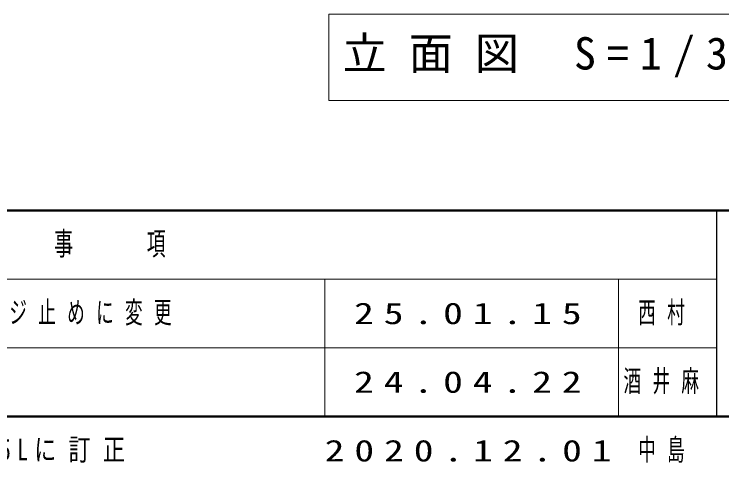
# Model space of a CAD drawing. Units: millimetres on the paper. Extents: x -385 to 0, y -5 to 267.
# Drawn here: x -315.2 to -243, y -4.7 to 41 of the extents above; entities that cross this region are included whole.
import ezdxf

# ---------------------------------------------------------------- set-up
doc = ezdxf.new("R2010")
doc.units = ezdxf.units.MM
doc.layers.add('1_30', color=7, linetype='Continuous', lineweight=25)
doc.layers.add('LY_3', color=7, linetype='Continuous', lineweight=13)
doc.layers.add('LY_4', color=7, linetype='Continuous')
doc.styles.add('ＭＳ ゴシック', font='')
doc.styles.get('ＭＳ ゴシック').set_extended_font_data('MS Gothic')

msp = doc.modelspace()

# ---------------------------------------------------------------- linework, layer by layer
at = {"layer": '1_30', "lineweight": 13}
for p, q in [((-283.073, 41.035), (-283.073, 32.235)), ((-235.273, 41.035), (-283.073, 41.035)), ((-283.073, 32.235), (-235.273, 32.235))]:
    msp.add_line(p, q, dxfattribs=at)
at = {"layer": 'LY_3', "lineweight": 50}
for p, q in [((-385, 21), (0, 21)), ((-385, 0), (0, 0))]:
    msp.add_line(p, q, dxfattribs=at)
at = {"layer": 'LY_3', "color": 211, "lineweight": 25}
msp.add_line((-243.5, 21), (-243.5, 0), dxfattribs=at)
at = {"layer": 'LY_3'}
for p, q in [((-385, 14), (-243.5, 14)), ((-283.5, 14), (-283.5, 0)), ((-253.5, 14), (-253.5, 0)), ((-385, 7), (-243.5, 7))]:
    msp.add_line(p, q, dxfattribs=at)

# ---------------------------------------------------------------- texts
at = {"layer": '1_30', "insert": (-281.673, 36.635), "char_height": 3.299, "attachment_point": 4, "style": 'ＭＳ ゴシック'}
msp.add_mtext('\\T1.5;立面図\\~S=1/30', dxfattribs=at)
at = {"layer": 'LY_3', "color": 4, "insert": (-314.25, 17.5), "char_height": 2.346, "attachment_point": 5, "style": 'ＭＳ ゴシック'}
msp.add_mtext('\\T1.64;\\W0.6;改\u3000\u3000訂\u3000\u3000事\u3000\u3000項', dxfattribs=at)
at = {"layer": 'LY_4', "char_height": 2.199, "attachment_point": 4, "style": 'ＭＳ ゴシック'}
for s, insert in [('\\T1.64;\\W0.6;踏み板・スロープ：タッピン止→化粧小ネジ止めに変更', (-371.75, 10.5)), ('\\T1.5;\\W1.35;25.01.15', (-280.5, 10.5)), ('\\T1.64;\\W0.6;西村', (-251.5, 10.5)), ('\\T1.5;\\W1.35;24.04.22', (-280.5, 3.5)), ('\\T1.64;\\W0.6;酒井麻', (-253, 3.5)), ('\\T1.56;\\W0.75;基礎固定用ボルト長さ：35L→25Lに訂正', (-365.75, -3.5)), ('\\T1.64;\\W0.6;中島', (-251.5, -3.5)), ('\\T1.5;\\W1.35;2020.12.01', (-283.5, -3.5))]:
    msp.add_mtext(s, dxfattribs=dict(at, insert=insert))

doc.saveas('drawing.dxf')
